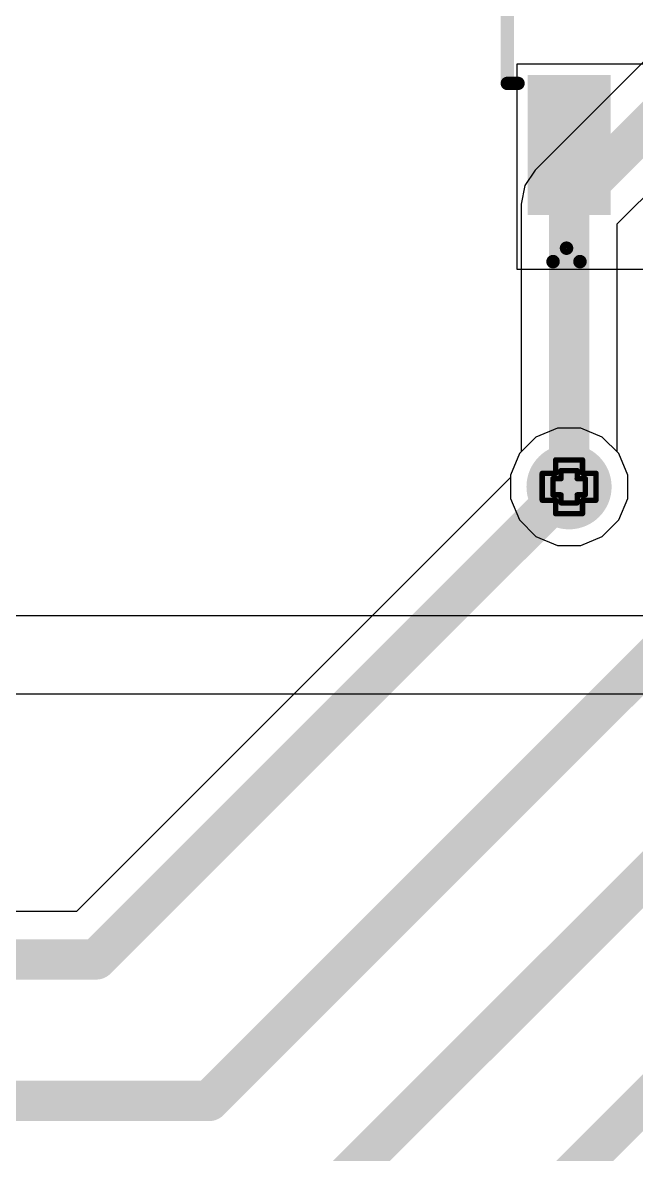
# Model space of a CAD drawing. Header units: inches. Extents: x -7 to 5163, y -3 to 5149.
# Drawn here: x 125.84 to 131.64, y 103.22 to 113.91 of the extents above; entities that cross this region are included whole.
import ezdxf

# ---------------------------------------------------------------- set-up
doc = ezdxf.new("R2010")
doc.units = ezdxf.units.IN
for name, color, linetype in [('Bottom Layer', 5, 'Continuous'), ('Bottom Solder', 6, 'Continuous'), ('Drill Drawing', 1, 'Continuous'), ('GND', 76, 'Continuous'), ('PWR', 16, 'Continuous'), ('Top Layer', 1, 'Continuous'), ('Top Overlay', 2, 'Continuous'), ('Top Paste', 8, 'Continuous'), ('Top Solder', 216, 'Continuous'), ('Via Holes', 16, 'Continuous')]:
    doc.layers.add(name, color=color, linetype=linetype)

# ---------------------------------------------------------------- blocks, each defined once
blk = doc.blocks.new('16_SOIC__0_154___3_90___W______6')
at = {"layer": 'Top Layer'}
for points in [[(-3.2, 4.735), (-2.08, 4.735), (-2.08, 4.155), (-3.2, 4.155)], [(2.08, 4.735), (3.2, 4.735), (3.2, 4.155), (2.08, 4.155)], [(-3.2, 3.465), (-2.08, 3.465), (-2.08, 2.885), (-3.2, 2.885)], [(2.08, 3.465), (3.2, 3.465), (3.2, 2.885), (2.08, 2.885)], [(-3.2, 2.195), (-2.08, 2.195), (-2.08, 1.615), (-3.2, 1.615)], [(2.08, 2.195), (3.2, 2.195), (3.2, 1.615), (2.08, 1.615)], [(-3.2, 0.925), (-2.08, 0.925), (-2.08, 0.345), (-3.2, 0.345)], [(2.08, 0.925), (3.2, 0.925), (3.2, 0.345), (2.08, 0.345)], [(-3.2, -0.345), (-2.08, -0.345), (-2.08, -0.925), (-3.2, -0.925)], [(2.08, -0.345), (3.2, -0.345), (3.2, -0.925), (2.08, -0.925)], [(-3.2, -1.615), (-2.08, -1.615), (-2.08, -2.195), (-3.2, -2.195)], [(2.08, -1.615), (3.2, -1.615), (3.2, -2.195), (2.08, -2.195)], [(-3.2, -2.885), (-2.08, -2.885), (-2.08, -3.465), (-3.2, -3.465)], [(2.08, -2.885), (3.2, -2.885), (3.2, -3.465), (2.08, -3.465)], [(-3.2, -4.155), (-2.08, -4.155), (-2.08, -4.735), (-3.2, -4.735)], [(2.08, -4.155), (3.2, -4.155), (3.2, -4.735), (2.08, -4.735)]]:
    blk.add_hatch(color=1, dxfattribs=at).paths.add_polyline_path(points)
at = {"layer": 'Top Paste'}
for points in [[(-3.2, 4.735), (-2.08, 4.735), (-2.08, 4.155), (-3.2, 4.155)], [(2.08, 4.735), (3.2, 4.735), (3.2, 4.155), (2.08, 4.155)], [(-3.2, 3.465), (-2.08, 3.465), (-2.08, 2.885), (-3.2, 2.885)], [(2.08, 3.465), (3.2, 3.465), (3.2, 2.885), (2.08, 2.885)], [(-3.2, 2.195), (-2.08, 2.195), (-2.08, 1.615), (-3.2, 1.615)], [(2.08, 2.195), (3.2, 2.195), (3.2, 1.615), (2.08, 1.615)], [(-3.2, 0.925), (-2.08, 0.925), (-2.08, 0.345), (-3.2, 0.345)], [(2.08, 0.925), (3.2, 0.925), (3.2, 0.345), (2.08, 0.345)], [(-3.2, -0.345), (-2.08, -0.345), (-2.08, -0.925), (-3.2, -0.925)], [(2.08, -0.345), (3.2, -0.345), (3.2, -0.925), (2.08, -0.925)], [(-3.2, -1.615), (-2.08, -1.615), (-2.08, -2.195), (-3.2, -2.195)], [(2.08, -1.615), (3.2, -1.615), (3.2, -2.195), (2.08, -2.195)], [(-3.2, -2.885), (-2.08, -2.885), (-2.08, -3.465), (-3.2, -3.465)], [(2.08, -2.885), (3.2, -2.885), (3.2, -3.465), (2.08, -3.465)], [(-3.2, -4.155), (-2.08, -4.155), (-2.08, -4.735), (-3.2, -4.735)], [(2.08, -4.155), (3.2, -4.155), (3.2, -4.735), (2.08, -4.735)]]:
    blk.add_hatch(color=8, dxfattribs=at).paths.add_polyline_path(points)
at = {"layer": 'Top Solder'}
for points in [[(-3.302, 4.837), (-1.978, 4.837), (-1.978, 4.053), (-3.302, 4.053)], [(1.978, 4.837), (3.302, 4.837), (3.302, 4.053), (1.978, 4.053)], [(-3.302, 3.567), (-1.978, 3.567), (-1.978, 2.783), (-3.302, 2.783)], [(1.978, 3.567), (3.302, 3.567), (3.302, 2.783), (1.978, 2.783)], [(-3.302, 2.297), (-1.978, 2.297), (-1.978, 1.513), (-3.302, 1.513)], [(1.978, 2.297), (3.302, 2.297), (3.302, 1.513), (1.978, 1.513)], [(-3.302, 1.027), (-1.978, 1.027), (-1.978, 0.243), (-3.302, 0.243)], [(1.978, 1.027), (3.302, 1.027), (3.302, 0.243), (1.978, 0.243)], [(-3.302, -0.243), (-1.978, -0.243), (-1.978, -1.027), (-3.302, -1.027)], [(1.978, -0.243), (3.302, -0.243), (3.302, -1.027), (1.978, -1.027)], [(-3.302, -1.513), (-1.978, -1.513), (-1.978, -2.297), (-3.302, -2.297)], [(1.978, -1.513), (3.302, -1.513), (3.302, -2.297), (1.978, -2.297)], [(-3.302, -2.783), (-1.978, -2.783), (-1.978, -3.567), (-3.302, -3.567)], [(1.978, -2.783), (3.302, -2.783), (3.302, -3.567), (1.978, -3.567)], [(-3.302, -4.053), (-1.978, -4.053), (-1.978, -4.837), (-3.302, -4.837)], [(1.978, -4.053), (3.302, -4.053), (3.302, -4.837), (1.978, -4.837)]]:
    blk.add_hatch(color=216, dxfattribs=at).paths.add_polyline_path(points)
at = {"layer": 'Top Overlay'}
for points in [[(-2.057, 5.029, 0.127, 0.127, 0), (2.042, 5.029, 0.127, 0.127, 0)], [(-2.057, 5.029, 0.127, 0.127, 0), (-2.057, 4.928, 0.127, 0.127, 0)], [(2.057, 5.029, 0.127, 0.127, 0), (2.057, 4.928, 0.127, 0.127, 0)], [(-3.741, 4.597, 0.127, 0.127, 0), (-3.614, 4.47, 0.127, 0.127, 0)], [(-3.741, 4.597, 0.127, 0.127, 0), (-3.741, 4.343, 0.127, 0.127, 0)], [(-3.614, 4.47, 0.127, 0.127, 0), (-3.741, 4.343, 0.127, 0.127, 0)], [(-2.057, -4.928, 0.127, 0.127, 0), (-2.057, -5.029, 0.127, 0.127, 0)], [(2.057, -4.928, 0.127, 0.127, 0), (2.057, -5.029, 0.127, 0.127, 0)], [(-2.057, -5.029, 0.127, 0.127, 0), (2.042, -5.029, 0.127, 0.127, 0)]]:
    blk.add_lwpolyline(points, format="xyseb", dxfattribs=at)
for points in [[(-2.089, 5.029, 0.0635, 0.0635, 1), (-2.026, 5.029, 0.0635, 0.0635, 1)], [(-2.089, 5.029, 0.0635, 0.0635, 1), (-2.026, 5.029, 0.0635, 0.0635, 1)], [(2.01, 5.029, 0.0635, 0.0635, 1), (2.073, 5.029, 0.0635, 0.0635, 1)], [(2.026, 5.029, 0.0635, 0.0635, 1), (2.089, 5.029, 0.0635, 0.0635, 1)], [(-2.089, 4.928, 0.0635, 0.0635, 1), (-2.026, 4.928, 0.0635, 0.0635, 1)], [(2.026, 4.928, 0.0635, 0.0635, 1), (2.089, 4.928, 0.0635, 0.0635, 1)], [(-3.773, 4.597, 0.0635, 0.0635, 1), (-3.709, 4.597, 0.0635, 0.0635, 1)], [(-3.773, 4.597, 0.0635, 0.0635, 1), (-3.709, 4.597, 0.0635, 0.0635, 1)], [(-3.646, 4.47, 0.0635, 0.0635, 1), (-3.582, 4.47, 0.0635, 0.0635, 1)], [(-3.646, 4.47, 0.0635, 0.0635, 1), (-3.582, 4.47, 0.0635, 0.0635, 1)], [(-3.773, 4.343, 0.0635, 0.0635, 1), (-3.709, 4.343, 0.0635, 0.0635, 1)], [(-3.773, 4.343, 0.0635, 0.0635, 1), (-3.709, 4.343, 0.0635, 0.0635, 1)], [(-2.089, -4.928, 0.0635, 0.0635, 1), (-2.026, -4.928, 0.0635, 0.0635, 1)], [(2.026, -4.928, 0.0635, 0.0635, 1), (2.089, -4.928, 0.0635, 0.0635, 1)], [(-2.089, -5.029, 0.0635, 0.0635, 1), (-2.026, -5.029, 0.0635, 0.0635, 1)], [(-2.089, -5.029, 0.0635, 0.0635, 1), (-2.026, -5.029, 0.0635, 0.0635, 1)], [(2.01, -5.029, 0.0635, 0.0635, 1), (2.073, -5.029, 0.0635, 0.0635, 1)], [(2.026, -5.029, 0.0635, 0.0635, 1), (2.089, -5.029, 0.0635, 0.0635, 1)]]:
    blk.add_lwpolyline(points, format="xyseb", close=True, dxfattribs=at)

msp = doc.modelspace()

# ---------------------------------------------------------------- hatches: boundary and pattern name
at = {"layer": 'Bottom Layer'}
h = msp.add_hatch(color=5, dxfattribs=at)
edge = h.paths.add_edge_path()
edge.add_arc((131, 109.526), 0.3, 0, 360)
at = {"layer": 'Bottom Solder'}
h = msp.add_hatch(color=6, dxfattribs=at)
edge = h.paths.add_edge_path()
edge.add_arc((131, 109.526), 0.402, 0, 360)
at = {"layer": 'GND'}
h = msp.add_hatch(color=76, dxfattribs=at)
edge = h.paths.add_edge_path()
edge.add_arc((131, 109.526), 0.3, 0, 360)
at = {"layer": 'PWR'}
h = msp.add_hatch(color=16, dxfattribs=at)
edge = h.paths.add_edge_path()
edge.add_arc((131, 109.526), 0.3, 0, 360)
at = {"layer": 'Top Layer'}
h = msp.add_hatch(color=1, dxfattribs=at)
edge = h.paths.add_edge_path()
edge.add_arc((131, 109.526), 0.3, 0, 360)
at = {"layer": 'Top Solder'}
h = msp.add_hatch(color=216, dxfattribs=at)
edge = h.paths.add_edge_path()
edge.add_arc((131, 109.526), 0.402, 0, 360)
at = {"layer": 'Via Holes'}
h = msp.add_hatch(color=7, dxfattribs=at)
edge = h.paths.add_edge_path()
edge.add_arc((131, 109.526), 0.15, 0, 360)

# ---------------------------------------------------------------- linework, layer by layer
at = {"layer": 'Bottom Layer'}
for p, q in [((131.877, 113.715), (130.68, 112.518)), ((131.454, 112.01), (132.386, 112.941)), ((130.68, 112.518), (130.582, 112.371)), ((130.582, 112.371), (130.547, 112.197)), ((130.547, 112.197), (130.547, 109.857)), ((131.454, 109.857), (131.454, 112.01)), ((130.531, 109.84), (130.447, 109.637)), ((130.547, 109.857), (130.531, 109.84)), ((131.47, 109.84), (131.454, 109.857)), ((131.554, 109.637), (131.47, 109.84)), ((130.447, 109.637), (130.447, 109.416)), ((131.554, 109.416), (131.554, 109.637)), ((130.447, 109.416), (130.531, 109.213)), ((131.47, 109.213), (131.554, 109.416)), ((130.531, 109.213), (130.687, 109.057)), ((131.314, 109.057), (131.47, 109.213)), ((130.687, 109.057), (130.89, 108.972)), ((131.111, 108.972), (131.314, 109.057)), ((130.89, 108.972), (131.111, 108.972))]:
    msp.add_line(p, q, dxfattribs=at)
for points in [[(131, 112.197, 0.381, 0.381, 0), (132.198, 113.395, 0.381, 0.381, 0)], [(131, 109.526, 0.381, 0.381, 0), (131, 112.197, 0.381, 0.381, 0)]]:
    msp.add_lwpolyline(points, format="xyseb", dxfattribs=at)
for points in [[(130.905, 112.197, 0.191, 0.191, 1), (131.096, 112.197, 0.191, 0.191, 1)], [(130.905, 112.197, 0.191, 0.191, 1), (131.096, 112.197, 0.191, 0.191, 1)], [(130.905, 109.526, 0.191, 0.191, 1), (131.096, 109.526, 0.191, 0.191, 1)]]:
    msp.add_lwpolyline(points, format="xyseb", close=True, dxfattribs=at)
at = {"layer": 'Drill Drawing'}
for points in [[(130.874, 109.653, 0.0508, 0.0508, 0), (130.874, 109.78, 0.0508, 0.0508, 0)], [(130.874, 109.78, 0.0508, 0.0508, 0), (131.127, 109.78, 0.0508, 0.0508, 0)], [(131.127, 109.653, 0.0508, 0.0508, 0), (131.127, 109.78, 0.0508, 0.0508, 0)], [(130.924, 109.603, 0.0508, 0.0508, 0), (130.924, 109.679, 0.0508, 0.0508, 0)], [(130.924, 109.679, 0.0508, 0.0508, 0), (131.077, 109.679, 0.0508, 0.0508, 0)], [(131.077, 109.603, 0.0508, 0.0508, 0), (131.077, 109.679, 0.0508, 0.0508, 0)], [(130.746, 109.399, 0.0508, 0.0508, 0), (130.746, 109.653, 0.0508, 0.0508, 0)], [(130.746, 109.653, 0.0508, 0.0508, 0), (130.874, 109.653, 0.0508, 0.0508, 0)], [(130.848, 109.45, 0.0508, 0.0508, 0), (130.848, 109.603, 0.0508, 0.0508, 0)], [(130.848, 109.603, 0.0508, 0.0508, 0), (130.924, 109.603, 0.0508, 0.0508, 0)], [(131.077, 109.603, 0.0508, 0.0508, 0), (131.153, 109.603, 0.0508, 0.0508, 0)], [(131.127, 109.653, 0.0508, 0.0508, 0), (131.255, 109.653, 0.0508, 0.0508, 0)], [(131.153, 109.45, 0.0508, 0.0508, 0), (131.153, 109.603, 0.0508, 0.0508, 0)], [(131.255, 109.399, 0.0508, 0.0508, 0), (131.255, 109.653, 0.0508, 0.0508, 0)], [(130.848, 109.45, 0.0508, 0.0508, 0), (130.924, 109.45, 0.0508, 0.0508, 0)], [(130.924, 109.374, 0.0508, 0.0508, 0), (130.924, 109.45, 0.0508, 0.0508, 0)], [(131.077, 109.45, 0.0508, 0.0508, 0), (131.153, 109.45, 0.0508, 0.0508, 0)], [(131.077, 109.374, 0.0508, 0.0508, 0), (131.077, 109.45, 0.0508, 0.0508, 0)], [(130.746, 109.399, 0.0508, 0.0508, 0), (130.874, 109.399, 0.0508, 0.0508, 0)], [(130.874, 109.272, 0.0508, 0.0508, 0), (130.874, 109.399, 0.0508, 0.0508, 0)], [(130.924, 109.374, 0.0508, 0.0508, 0), (131.077, 109.374, 0.0508, 0.0508, 0)], [(131.127, 109.399, 0.0508, 0.0508, 0), (131.255, 109.399, 0.0508, 0.0508, 0)], [(131.127, 109.272, 0.0508, 0.0508, 0), (131.127, 109.399, 0.0508, 0.0508, 0)], [(130.874, 109.272, 0.0508, 0.0508, 0), (131.127, 109.272, 0.0508, 0.0508, 0)]]:
    msp.add_lwpolyline(points, format="xyseb", dxfattribs=at)
for points in [[(130.861, 109.78, 0.0254, 0.0254, 1), (130.886, 109.78, 0.0254, 0.0254, 1)], [(130.861, 109.78, 0.0254, 0.0254, 1), (130.886, 109.78, 0.0254, 0.0254, 1)], [(131.115, 109.78, 0.0254, 0.0254, 1), (131.14, 109.78, 0.0254, 0.0254, 1)], [(131.115, 109.78, 0.0254, 0.0254, 1), (131.14, 109.78, 0.0254, 0.0254, 1)], [(130.912, 109.679, 0.0254, 0.0254, 1), (130.937, 109.679, 0.0254, 0.0254, 1)], [(130.912, 109.679, 0.0254, 0.0254, 1), (130.937, 109.679, 0.0254, 0.0254, 1)], [(131.064, 109.679, 0.0254, 0.0254, 1), (131.089, 109.679, 0.0254, 0.0254, 1)], [(131.064, 109.679, 0.0254, 0.0254, 1), (131.089, 109.679, 0.0254, 0.0254, 1)], [(130.734, 109.653, 0.0254, 0.0254, 1), (130.759, 109.653, 0.0254, 0.0254, 1)], [(130.734, 109.653, 0.0254, 0.0254, 1), (130.759, 109.653, 0.0254, 0.0254, 1)], [(130.835, 109.603, 0.0254, 0.0254, 1), (130.861, 109.603, 0.0254, 0.0254, 1)], [(130.835, 109.603, 0.0254, 0.0254, 1), (130.861, 109.603, 0.0254, 0.0254, 1)], [(130.861, 109.653, 0.0254, 0.0254, 1), (130.886, 109.653, 0.0254, 0.0254, 1)], [(130.861, 109.653, 0.0254, 0.0254, 1), (130.886, 109.653, 0.0254, 0.0254, 1)], [(130.912, 109.603, 0.0254, 0.0254, 1), (130.937, 109.603, 0.0254, 0.0254, 1)], [(130.912, 109.603, 0.0254, 0.0254, 1), (130.937, 109.603, 0.0254, 0.0254, 1)], [(131.064, 109.603, 0.0254, 0.0254, 1), (131.089, 109.603, 0.0254, 0.0254, 1)], [(131.064, 109.603, 0.0254, 0.0254, 1), (131.089, 109.603, 0.0254, 0.0254, 1)], [(131.115, 109.653, 0.0254, 0.0254, 1), (131.14, 109.653, 0.0254, 0.0254, 1)], [(131.115, 109.653, 0.0254, 0.0254, 1), (131.14, 109.653, 0.0254, 0.0254, 1)], [(131.14, 109.603, 0.0254, 0.0254, 1), (131.166, 109.603, 0.0254, 0.0254, 1)], [(131.14, 109.603, 0.0254, 0.0254, 1), (131.166, 109.603, 0.0254, 0.0254, 1)], [(131.242, 109.653, 0.0254, 0.0254, 1), (131.267, 109.653, 0.0254, 0.0254, 1)], [(131.242, 109.653, 0.0254, 0.0254, 1), (131.267, 109.653, 0.0254, 0.0254, 1)], [(130.835, 109.45, 0.0254, 0.0254, 1), (130.861, 109.45, 0.0254, 0.0254, 1)], [(130.835, 109.45, 0.0254, 0.0254, 1), (130.861, 109.45, 0.0254, 0.0254, 1)], [(130.912, 109.45, 0.0254, 0.0254, 1), (130.937, 109.45, 0.0254, 0.0254, 1)], [(130.912, 109.45, 0.0254, 0.0254, 1), (130.937, 109.45, 0.0254, 0.0254, 1)], [(131.064, 109.45, 0.0254, 0.0254, 1), (131.089, 109.45, 0.0254, 0.0254, 1)], [(131.064, 109.45, 0.0254, 0.0254, 1), (131.089, 109.45, 0.0254, 0.0254, 1)], [(131.14, 109.45, 0.0254, 0.0254, 1), (131.166, 109.45, 0.0254, 0.0254, 1)], [(131.14, 109.45, 0.0254, 0.0254, 1), (131.166, 109.45, 0.0254, 0.0254, 1)], [(130.734, 109.399, 0.0254, 0.0254, 1), (130.759, 109.399, 0.0254, 0.0254, 1)], [(130.734, 109.399, 0.0254, 0.0254, 1), (130.759, 109.399, 0.0254, 0.0254, 1)], [(130.861, 109.399, 0.0254, 0.0254, 1), (130.886, 109.399, 0.0254, 0.0254, 1)], [(130.861, 109.399, 0.0254, 0.0254, 1), (130.886, 109.399, 0.0254, 0.0254, 1)], [(130.912, 109.374, 0.0254, 0.0254, 1), (130.937, 109.374, 0.0254, 0.0254, 1)], [(130.912, 109.374, 0.0254, 0.0254, 1), (130.937, 109.374, 0.0254, 0.0254, 1)], [(131.064, 109.374, 0.0254, 0.0254, 1), (131.089, 109.374, 0.0254, 0.0254, 1)], [(131.064, 109.374, 0.0254, 0.0254, 1), (131.089, 109.374, 0.0254, 0.0254, 1)], [(131.115, 109.399, 0.0254, 0.0254, 1), (131.14, 109.399, 0.0254, 0.0254, 1)], [(131.115, 109.399, 0.0254, 0.0254, 1), (131.14, 109.399, 0.0254, 0.0254, 1)], [(131.242, 109.399, 0.0254, 0.0254, 1), (131.267, 109.399, 0.0254, 0.0254, 1)], [(131.242, 109.399, 0.0254, 0.0254, 1), (131.267, 109.399, 0.0254, 0.0254, 1)], [(130.861, 109.272, 0.0254, 0.0254, 1), (130.886, 109.272, 0.0254, 0.0254, 1)], [(130.861, 109.272, 0.0254, 0.0254, 1), (130.886, 109.272, 0.0254, 0.0254, 1)], [(131.115, 109.272, 0.0254, 0.0254, 1), (131.14, 109.272, 0.0254, 0.0254, 1)], [(131.115, 109.272, 0.0254, 0.0254, 1), (131.14, 109.272, 0.0254, 0.0254, 1)]]:
    msp.add_lwpolyline(points, format="xyseb", close=True, dxfattribs=at)
at = {"layer": 'GND'}
for p, q in [((130.89, 110.08), (130.687, 109.996)), ((131.111, 110.08), (130.89, 110.08)), ((131.314, 109.996), (131.111, 110.08)), ((130.687, 109.996), (130.531, 109.84)), ((131.47, 109.84), (131.314, 109.996)), ((130.531, 109.84), (130.447, 109.637)), ((131.554, 109.637), (131.47, 109.84)), ((130.447, 109.637), (130.447, 109.416)), ((131.554, 109.416), (131.554, 109.637)), ((130.447, 109.416), (130.531, 109.213)), ((131.47, 109.213), (131.554, 109.416)), ((130.531, 109.213), (130.687, 109.057)), ((131.314, 109.057), (131.47, 109.213)), ((130.687, 109.057), (130.89, 108.972)), ((131.111, 108.972), (131.314, 109.057)), ((130.89, 108.972), (131.111, 108.972))]:
    msp.add_line(p, q, dxfattribs=at)
at = {"layer": 'PWR'}
for p, q in [((130.89, 110.08), (130.687, 109.996)), ((131.111, 110.08), (130.89, 110.08)), ((131.314, 109.996), (131.111, 110.08)), ((130.687, 109.996), (130.531, 109.84)), ((131.47, 109.84), (131.314, 109.996)), ((130.531, 109.84), (130.447, 109.637)), ((131.554, 109.637), (131.47, 109.84)), ((130.447, 109.637), (130.447, 109.416)), ((131.554, 109.416), (131.554, 109.637)), ((130.447, 109.416), (130.531, 109.213)), ((131.47, 109.213), (131.554, 109.416)), ((130.531, 109.213), (130.687, 109.057)), ((131.314, 109.057), (131.47, 109.213)), ((130.687, 109.057), (130.89, 108.972)), ((131.111, 108.972), (131.314, 109.057)), ((130.89, 108.972), (131.111, 108.972)), ((163.119, 108.306), (110.178, 108.306)), ((110.339, 107.569), (163.83, 107.569))]:
    msp.add_line(p, q, dxfattribs=at)
at = {"layer": 'Top Layer'}
for p, q in [((130.507, 113.517), (130.507, 111.582)), ((139.116, 113.517), (130.507, 113.517)), ((139.116, 113.517), (130.507, 113.517)), ((130.507, 113.517), (130.507, 111.991)), ((130.507, 111.991), (130.507, 111.991)), ((130.507, 111.991), (130.507, 111.582)), ((130.507, 111.582), (139.116, 111.581)), ((130.507, 111.582), (130.547, 111.582)), ((130.547, 111.582), (130.547, 109.857)), ((130.531, 109.84), (130.447, 109.637)), ((130.547, 109.857), (130.531, 109.84)), ((130.447, 109.613), (126.348, 105.515)), ((130.447, 109.637), (130.447, 109.613)), ((126.348, 105.515), (97.965, 105.515))]:
    msp.add_line(p, q, dxfattribs=at)
for points in [[(131, 109.526, 0.381, 0.381, 0), (131, 112.754, 0.381, 0.381, 0)], [(126.536, 105.062, 0.381, 0.381, 0), (131, 109.526, 0.381, 0.381, 0)], [(127.601, 103.725, 0.381, 0.381, 0), (132.27, 108.394, 0.381, 0.381, 0)], [(128.246, 102.364, 0.381, 0.381, 0), (133.541, 107.658, 0.381, 0.381, 0)], [(128.968, 100.977, 0.381, 0.381, 0), (134.81, 106.82, 0.381, 0.381, 0)], [(97.778, 105.062, 0.381, 0.381, 0), (126.536, 105.062, 0.381, 0.381, 0)], [(97.173, 103.725, 0.381, 0.381, 0), (127.601, 103.725, 0.381, 0.381, 0)]]:
    msp.add_lwpolyline(points, format="xyseb", dxfattribs=at)
for points in [[(130.905, 112.754, 0.191, 0.191, 1), (131.096, 112.754, 0.191, 0.191, 1)], [(130.905, 109.526, 0.191, 0.191, 1), (131.096, 109.526, 0.191, 0.191, 1)], [(130.905, 109.526, 0.191, 0.191, 1), (131.096, 109.526, 0.191, 0.191, 1)], [(126.44, 105.062, 0.191, 0.191, 1), (126.631, 105.062, 0.191, 0.191, 1)], [(126.44, 105.062, 0.191, 0.191, 1), (126.631, 105.062, 0.191, 0.191, 1)], [(127.506, 103.725, 0.191, 0.191, 1), (127.697, 103.725, 0.191, 0.191, 1)], [(127.506, 103.725, 0.191, 0.191, 1), (127.697, 103.725, 0.191, 0.191, 1)]]:
    msp.add_lwpolyline(points, format="xyseb", close=True, dxfattribs=at)

# ---------------------------------------------------------------- block references
at = {"rotation": 90}
msp.add_blockref('16_SOIC__0_154___3_90___W______6', (135.446, 115.394), dxfattribs=at)

doc.saveas('drawing.dxf')
